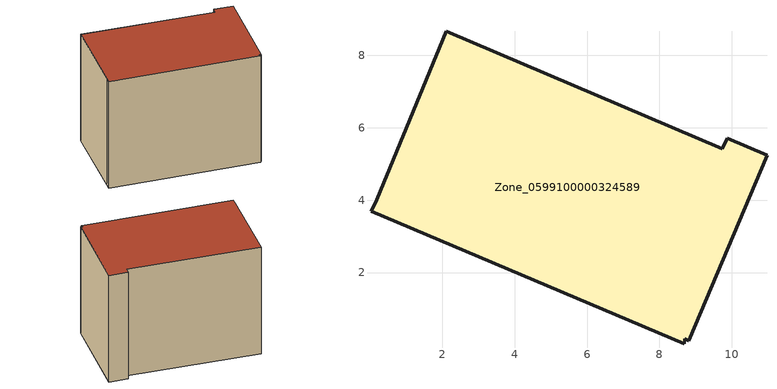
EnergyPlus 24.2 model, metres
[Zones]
Zone_0599100000324589
 floor ground (C_G): 0.04,3.69 0.18,4.02 2.1,8.67 9.73,5.43 9.87,5.71 10.97,5.24 8.81,0.12 8.7,0.17 8.68,0.03 z0
 wall outside (C_F): 10.97,5.24 9.87,5.71 9.73,5.43 2.1,8.67 0.18,4.02 0.04,3.69 8.68,0.03 8.7,0.17 8.81,0.12 10.97,5.24 z0:7.45
 roof outside (C_R): 2.1,8.67 0.18,4.02 0.04,3.69 8.68,0.03 8.7,0.17 8.81,0.12 10.97,5.24 9.87,5.71 9.73,5.43 z7.45
[BUILDING]
Pand.0599100000324589: North Axis=0; Terrain=City; Loads Convergence Tolerance Value=0.04; Temperature Convergence Tolerance Value=0.4; Solar Distribution=FullExterior; Maximum Number of Warmup Days=25; Minimum Number of Warmup Days=1
[Site:Location]
Rotterdam.The.Hague.AP_ZH_NLD Design_Conditions: Latitude=51.96; Longitude=4.45; Time Zone=1; Elevation=-4.5
[SITE:GROUNDTEMPERATURE:BUILDINGSURFACE]
18, 18, 18, 18, 18, 18, 18, 18, 18, 18, 18, 18
[MATERIAL] Thermal Absorptance=0.9; Solar Absorptance=0.7; Visible Absorptance=0.7
Name | Roughness | Thickness | Conductivity | Density | Specific Heat
G.TI.1975-1991 | MediumSmooth | 0.15 | 0.288461 | 540 | 1210
F.TI.1975-1991 | Rough | 0.3 | 0.230769 | 1920 | 840
R.TI.1975-1991 | MediumRough | 0.2 | 0.153846 | 1500 | 1000
[CONSTRUCTION]
C_G: G.TI.1975-1991
C_F: F.TI.1975-1991
C_R: R.TI.1975-1991
[ZONE]
Zone_0599100000324589: Type=1; Multiplier=1; Ceiling Height=Autocalculate; Volume=Autocalculate; Floor Area=autocalculate; Part of Total Floor Area=Yes
[ZONEINFILTRATION:DESIGNFLOWRATE]
Infil_Zone_0599100000324589: Zone or ZoneList or Space or SpaceList=Zone_0599100000324589; Schedule=AlwaysOn; Design Flow Rate Calculation Method=Flow/Area; Flow Rate per Floor Area=0.003; Constant Term Coefficient=1; Temperature Term Coefficient=0; Velocity Term Coefficient=0; Velocity Squared Term Coefficient=0
[HVACTEMPLATE:ZONE:IDEALLOADSAIRSYSTEM]
Zone_0599100000324589: Maximum Heating Supply Air Temperature=50; Minimum Cooling Supply Air Temperature=13; Maximum Heating Supply Air Humidity Ratio=0.0156; Minimum Cooling Supply Air Humidity Ratio=0.0077; Heating Limit=NoLimit; Cooling Limit=NoLimit; Dehumidification Control Type=ConstantSensibleHeatRatio; Cooling Sensible Heat Ratio=0.7; Dehumidification Setpoint=60; Humidification Control Type=None; Humidification Setpoint=30; Outdoor Air Method=None; Outdoor Air Flow Rate per Person=0.00944; Outdoor Air Flow Rate per Zone Floor Area=0; Outdoor Air Flow Rate per Zone=0; Demand Controlled Ventilation Type=None; Outdoor Air Economizer Type=NoEconomizer; Heat Recovery Type=None; Sensible Heat Recovery Effectiveness=0.7; Latent Heat Recovery Effectiveness=0.65
[ZONECONTROL:THERMOSTAT]
ThermostatControl_Zone_0599100000324589: Zone or ZoneList=Zone_0599100000324589; Control Type Schedule=DualSetpointControlType; Control 1=Thermostat_Zone_0599100000324589; Temperature Difference Between Cutout And Setpoint=0
[THERMOSTATSETPOINT:DUALSETPOINT]
Thermostat_Zone_0599100000324589: Heating Setpoint Temperature Schedule=HeatingSetpoint_Zone_0599100000324589; Cooling Setpoint Temperature Schedule=CoolingSetpoint_Zone_0599100000324589
[SCHEDULE:COMPACT]
HeatingSetpoint_Zone_0599100000324589: Through: 12/31, For: AllDays, Until: 24:00, 21
CoolingSetpoint_Zone_0599100000324589: Through: 12/31, For: AllDays, Until: 24:00, 24
DualSetpointControlType: Through: 12/31, For: AllDays, Until: 24:00, 4
AlwaysOn: Through: 12/31, For: AllDays, Until: 24:00, 1
